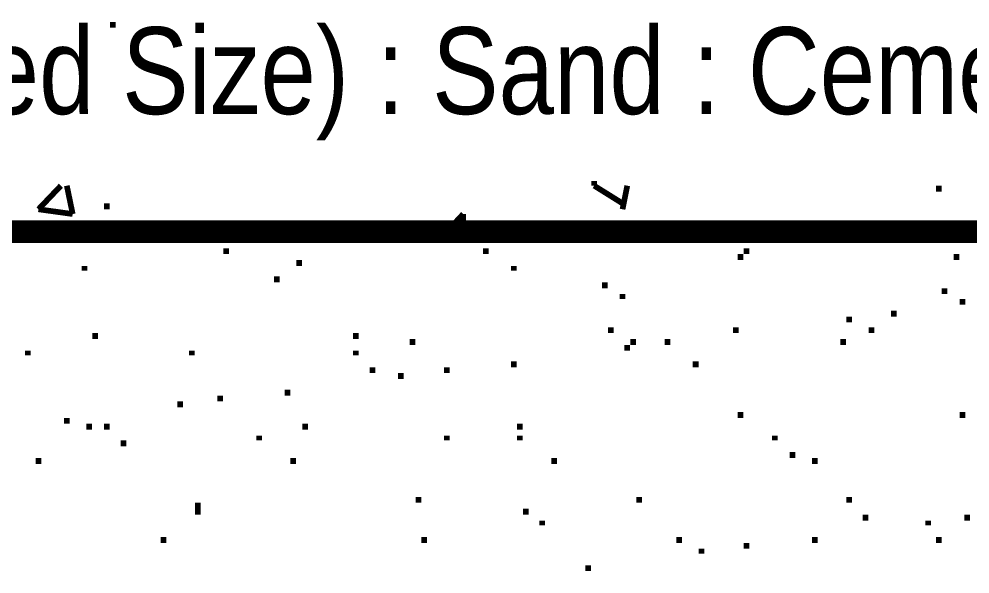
# Model space of a CAD drawing. Header units: millimetres. Extents: x 5 to 350, y 3 to 213.
# Drawn here: x 220.18 to 234.39, y 104.01 to 112.31 of the extents above; entities that cross this region are included whole.
import ezdxf

# ---------------------------------------------------------------- set-up
doc = ezdxf.new("R2010")
doc.units = ezdxf.units.MM
doc.layers.add('P', color=255, linetype='Continuous')
doc.layers.add('T', color=255, linetype='Continuous')
doc.styles.get("Standard").update_dxf_attribs({"font": 'arial.ttf'})

msp = doc.modelspace()

# ---------------------------------------------------------------- linework, layer by layer
at = {"layer": 'P'}
for points, const_width in [([(221.58, 112.183), (221.58, 112.272)], 0.085), ([(228.776, 109.82), (228.776, 109.89)], 0.085), ([(220.468, 109.467), (220.804, 109.82)], 0.085), ([(220.98, 109.396), (220.892, 109.82)], 0.085), ([(228.776, 109.82), (229.2, 109.555)], 0.085), ([(229.2, 109.467), (229.27, 109.82)], 0.085), ([(233.927, 109.732), (233.927, 109.82)], 0.085), ([(220.468, 109.467), (220.98, 109.396)], 0.085), ([(221.492, 109.467), (221.492, 109.555)], 0.085), ([(226.572, 109.132), (226.818, 109.396)], 0.085), ([(226.818, 109.132), (226.818, 109.396)], 0.085), ([(242.147, 109.132), (197.45, 109.132)], 0.339), ([(197.45, 109.132), (245.022, 109.132)], 0.339), ([(222.762, 109.132), (222.762, 109.22)], 0.085), ([(226.66, 109.132), (226.66, 109.22)], 0.085), ([(230.54, 109.132), (230.54, 109.22)], 0.085), ([(234.35, 109.132), (234.35, 109.22)], 0.085), ([(223.273, 108.797), (223.273, 108.885)], 0.085), ([(227.154, 108.797), (227.154, 108.885)], 0.085), ([(231.052, 108.797), (231.052, 108.885)], 0.085), ([(230.964, 108.708), (230.964, 108.797)], 0.085), ([(234.192, 108.708), (234.192, 108.797)], 0.085), ([(221.156, 108.55), (221.156, 108.62)], 0.085), ([(224.367, 108.62), (224.367, 108.708)], 0.085), ([(227.577, 108.55), (227.577, 108.62)], 0.085), ([(224.032, 108.373), (224.032, 108.462)], 0.085), ([(228.935, 108.285), (228.935, 108.373)], 0.085), ([(229.2, 108.126), (229.2, 108.197)], 0.085), ([(234.015, 108.197), (234.015, 108.285)], 0.085), ([(234.28, 108.038), (234.28, 108.126)], 0.085), ([(232.586, 107.774), (232.586, 107.862)], 0.085), ([(233.257, 107.862), (233.257, 107.95)], 0.085), ([(221.315, 107.527), (221.315, 107.615)], 0.085), ([(225.213, 107.527), (225.213, 107.615)], 0.085), ([(229.023, 107.615), (229.023, 107.703)], 0.085), ([(230.893, 107.615), (230.893, 107.703)], 0.085), ([(232.922, 107.615), (232.922, 107.703)], 0.085), ([(226.06, 107.438), (226.06, 107.527)], 0.085), ([(229.27, 107.35), (229.27, 107.438)], 0.085), ([(229.358, 107.438), (229.358, 107.527)], 0.085), ([(229.87, 107.438), (229.87, 107.527)], 0.085), ([(232.498, 107.438), (232.498, 107.527)], 0.085), ([(220.31, 107.28), (220.31, 107.35)], 0.085), ([(222.762, 107.28), (222.762, 107.35)], 0.085), ([(225.213, 107.28), (225.213, 107.35)], 0.085), ([(227.577, 107.103), (227.577, 107.192)], 0.085), ([(230.293, 107.103), (230.293, 107.192)], 0.085), ([(225.46, 107.015), (225.46, 107.103)], 0.085), ([(225.884, 106.927), (225.884, 107.015)], 0.085), ([(226.572, 107.015), (226.572, 107.103)], 0.085), ([(224.19, 106.68), (224.19, 106.768)], 0.085), ([(222.585, 106.504), (222.585, 106.592)], 0.085), ([(223.185, 106.592), (223.185, 106.68)], 0.085), ([(220.892, 106.257), (220.892, 106.345)], 0.085), ([(230.964, 106.345), (230.964, 106.433)], 0.085), ([(234.28, 106.345), (234.28, 106.433)], 0.085), ([(221.227, 106.168), (221.227, 106.257)], 0.085), ([(221.492, 106.168), (221.492, 106.257)], 0.085), ([(224.455, 106.168), (224.455, 106.257)], 0.085), ([(227.665, 106.168), (227.665, 106.257)], 0.085), ([(223.767, 106.01), (223.767, 106.08)], 0.085), ([(226.572, 106.01), (226.572, 106.08)], 0.085), ([(227.665, 106.01), (227.665, 106.08)], 0.085), ([(231.475, 106.01), (231.475, 106.08)], 0.085), ([(231.475, 106.01), (231.475, 106.08)], 0.085), ([(221.738, 105.922), (221.738, 106.01)], 0.085), ([(220.468, 105.657), (220.468, 105.745)], 0.085), ([(224.278, 105.657), (224.278, 105.745)], 0.085), ([(228.177, 105.657), (228.177, 105.745)], 0.085), ([(231.74, 105.745), (231.74, 105.833)], 0.085), ([(232.075, 105.657), (232.075, 105.745)], 0.085), ([(226.148, 105.075), (226.148, 105.163)], 0.085), ([(229.447, 105.075), (229.447, 105.163)], 0.085), ([(232.586, 105.075), (232.586, 105.163)], 0.085), ([(222.85, 104.987), (222.85, 105.075)], 0.085), ([(222.85, 104.898), (222.85, 104.987)], 0.085), ([(227.753, 104.898), (227.753, 104.987)], 0.085), ([(232.833, 104.81), (232.833, 104.898)], 0.085), ([(234.35, 104.81), (234.35, 104.898)], 0.085), ([(228, 104.74), (228, 104.81)], 0.085), ([(233.768, 104.74), (233.768, 104.81)], 0.085), ([(222.338, 104.475), (222.338, 104.563)], 0.085), ([(226.236, 104.475), (226.236, 104.563)], 0.085), ([(230.046, 104.475), (230.046, 104.563)], 0.085), ([(231.052, 104.387), (231.052, 104.475)], 0.085), ([(232.075, 104.475), (232.075, 104.563)], 0.085), ([(233.927, 104.475), (233.927, 104.563)], 0.085), ([(230.382, 104.316), (230.382, 104.387)], 0.085), ([(228.688, 104.052), (228.688, 104.14)], 0.085)]:
    msp.add_lwpolyline(points, dxfattribs=dict(at, const_width=const_width))

# ---------------------------------------------------------------- texts
at = {"layer": 'T', "insert": (200.2, 110.5), "char_height": 1.3, "attachment_point": 7}
msp.add_mtext('{\\fArial Narrow|b0|i0|c0|p18;Aggregate(38mm Down Graded Size) : Sand : Cement}', dxfattribs=at)

doc.saveas('drawing.dxf')
